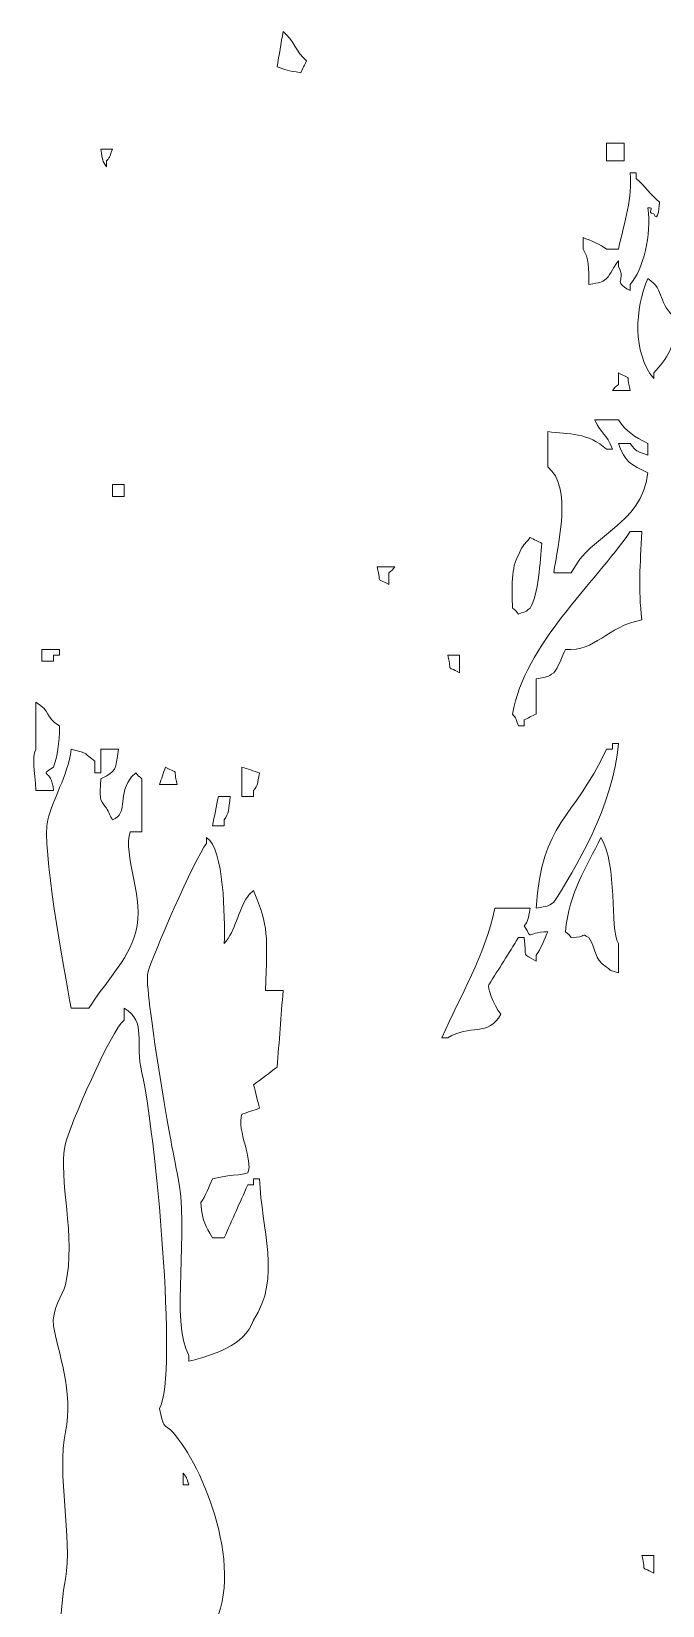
# Model space of a CAD drawing. Header units: millimetres. Extents: x 182 to 330, y 89 to 241.
# Drawn here: x 244.11 to 259.24, y 141.54 to 179.28 of the extents above; entities that cross this region are included whole.
import ezdxf

# ---------------------------------------------------------------- set-up
doc = ezdxf.new("R2010")
doc.units = ezdxf.units.MM
doc.layers.add('LAYER_1', color=160, linetype='Continuous')

# ---------------------------------------------------------------- blocks, each defined once
blk = doc.blocks.new('tree eucalypt')
at = {"layer": 'LAYER_1', "color": 7, "lineweight": 0}
for points, knots in [([(14.615, 89.743), (14.568, 89.461), (14.521, 89.179), (14.474, 88.897), (14.687, 88.821), (14.713, 88.801), (15.038, 88.755), (15.085, 88.849), (15.132, 88.944), (15.179, 89.038), (14.93, 89.247), (14.865, 89.535), (14.615, 89.743)], [0, 0, 0, 0, 1, 1, 1, 2, 2, 2, 3, 3, 3, 4, 4, 4, 4]), ([(10.24, 86.921), (10.293, 86.628), (10.274, 86.649), (10.381, 86.498), (10.381, 86.545), (10.381, 86.592), (10.381, 86.639), (10.495, 86.783), (10.432, 86.677), (10.522, 86.921), (10.428, 86.921), (10.334, 86.921), (10.24, 86.921)], [0, 0, 0, 0, 1, 1, 1, 2, 2, 2, 3, 3, 3, 4, 4, 4, 4]), ([(22.376, 87.062), (22.376, 86.921), (22.376, 86.78), (22.376, 86.639), (22.517, 86.639), (22.658, 86.639), (22.799, 86.639), (22.799, 86.78), (22.799, 86.921), (22.799, 87.062), (22.658, 87.062), (22.517, 87.062), (22.376, 87.062)], [0, 0, 0, 0, 1, 1, 1, 2, 2, 2, 3, 3, 3, 4, 4, 4, 4]), ([(21.952, 83.675), (22.245, 83.728), (22.224, 83.71), (22.376, 83.817), (22.472, 83.925), (22.561, 84.131), (22.658, 84.24), (22.658, 84.193), (22.658, 84.146), (22.658, 84.099), (22.87, 83.76), (22.484, 83.763), (22.94, 83.534), (22.94, 83.581), (22.94, 83.628), (22.94, 83.675), (23.262, 84.036), (23.453, 84.875), (23.364, 85.51), (23.561, 85.539), (23.307, 85.394), (23.505, 85.369), (23.614, 85.097), (23.646, 85.651), (23.646, 85.651), (23.408, 85.83), (23.319, 86.036), (23.081, 86.215), (23.081, 86.262), (23.081, 86.309), (23.081, 86.356), (23.034, 86.356), (22.987, 86.356), (22.94, 86.356), (22.993, 85.757), (22.817, 85.2), (22.658, 84.522), (22.564, 84.522), (22.47, 84.522), (22.376, 84.522), (22.237, 84.635), (21.989, 84.726), (21.811, 84.804), (21.811, 84.71), (21.811, 84.616), (21.811, 84.522), (21.947, 84.322), (21.949, 84.06), (21.952, 83.675)], [0, 0, 0, 0, 1, 1, 1, 2, 2, 2, 3, 3, 3, 4, 4, 4, 5, 5, 5, 6, 6, 6, 7, 7, 7, 8, 8, 8, 9, 9, 9, 10, 10, 10, 11, 11, 11, 12, 12, 12, 13, 13, 13, 14, 14, 14, 15, 15, 15, 16, 16, 16, 16]), ([(23.364, 83.817), (23.051, 83.111), (22.997, 82.033), (23.505, 81.418), (23.505, 81.465), (23.505, 81.512), (23.505, 81.559), (23.835, 81.887), (24.014, 82.209), (24.069, 82.829), (23.571, 83.226), (23.798, 83.535), (23.364, 83.817)], [0, 0, 0, 0, 1, 1, 1, 2, 2, 2, 3, 3, 3, 4, 4, 4, 4]), ([(22.94, 81.135), (22.823, 81.593), (23.009, 81.351), (22.658, 81.559), (22.658, 81.465), (22.658, 81.371), (22.658, 81.276), (22.505, 81.148), (22.646, 81.288), (22.517, 81.135), (22.658, 81.135), (22.799, 81.135), (22.94, 81.135)], [0, 0, 0, 0, 1, 1, 1, 2, 2, 2, 3, 3, 3, 4, 4, 4, 4]), ([(22.094, 80.43), (22.256, 80.054), (22.364, 80.133), (22.517, 79.724), (22.47, 79.724), (22.423, 79.724), (22.376, 79.724), (21.945, 80.122), (21.459, 80.088), (20.965, 80.148), (20.965, 79.865), (20.965, 79.583), (20.965, 79.301), (21.558, 78.828), (21.214, 77.458), (21.106, 76.761), (21.247, 76.761), (21.388, 76.761), (21.529, 76.761), (21.999, 77.722), (23.208, 77.868), (23.364, 79.16), (22.958, 79.356), (22.821, 79.404), (22.658, 79.865), (22.752, 79.865), (22.846, 79.865), (22.94, 79.865), (23.131, 79.636), (23.03, 79.707), (23.364, 79.583), (23.364, 79.677), (23.364, 79.771), (23.364, 79.865), (23.026, 80.03), (22.864, 80.134), (22.658, 80.43), (22.47, 80.43), (22.282, 80.43), (22.094, 80.43)], [0, 0, 0, 0, 1, 1, 1, 2, 2, 2, 3, 3, 3, 4, 4, 4, 5, 5, 5, 6, 6, 6, 7, 7, 7, 8, 8, 8, 9, 9, 9, 10, 10, 10, 11, 11, 11, 12, 12, 12, 13, 13, 13, 13]), ([(10.522, 78.878), (10.522, 78.784), (10.522, 78.689), (10.522, 78.595), (10.617, 78.595), (10.711, 78.595), (10.805, 78.595), (10.805, 78.689), (10.805, 78.784), (10.805, 78.878), (10.711, 78.878), (10.617, 78.878), (10.522, 78.878)], [0, 0, 0, 0, 1, 1, 1, 2, 2, 2, 3, 3, 3, 4, 4, 4, 4]), ([(20.541, 77.608), (20.382, 77.39), (20.388, 77.489), (20.259, 77.184), (20.084, 76.925), (20.106, 76.379), (20.118, 75.914), (20.271, 75.786), (20.13, 75.925), (20.259, 75.773), (20.507, 75.862), (20.396, 75.8), (20.541, 75.914), (20.739, 76.216), (20.783, 77.062), (20.824, 77.467), (20.729, 77.514), (20.635, 77.561), (20.541, 77.608)], [0, 0, 0, 0, 1, 1, 1, 2, 2, 2, 3, 3, 3, 4, 4, 4, 5, 5, 5, 6, 6, 6, 6]), ([(20.682, 74.221), (20.975, 74.273), (20.954, 74.255), (21.106, 74.362), (21.218, 74.5), (21.31, 74.749), (21.388, 74.926), (22.121, 74.861), (22.363, 75.473), (23.222, 75.632), (23.13, 76.402), (23.181, 76.922), (23.222, 77.749), (23.128, 77.749), (23.034, 77.749), (22.94, 77.749), (22.086, 76.498), (20.416, 75.06), (20.118, 73.374), (20.231, 73.23), (20.168, 73.336), (20.259, 73.092), (20.306, 73.092), (20.353, 73.092), (20.4, 73.092), (20.4, 73.139), (20.4, 73.186), (20.4, 73.233), (20.494, 73.28), (20.588, 73.327), (20.682, 73.374), (20.682, 73.656), (20.682, 73.939), (20.682, 74.221)], [0, 0, 0, 0, 1, 1, 1, 2, 2, 2, 3, 3, 3, 4, 4, 4, 5, 5, 5, 6, 6, 6, 7, 7, 7, 8, 8, 8, 9, 9, 9, 10, 10, 10, 11, 11, 11, 11]), ([(16.872, 76.902), (16.989, 76.444), (16.803, 76.686), (17.155, 76.479), (17.155, 76.573), (17.155, 76.667), (17.155, 76.761), (17.308, 76.889), (17.167, 76.75), (17.296, 76.902), (17.155, 76.902), (17.014, 76.902), (16.872, 76.902)], [0, 0, 0, 0, 1, 1, 1, 2, 2, 2, 3, 3, 3, 4, 4, 4, 4]), ([(8.829, 74.926), (8.829, 74.832), (8.829, 74.738), (8.829, 74.644), (8.923, 74.644), (9.017, 74.644), (9.111, 74.644), (9.111, 74.691), (9.111, 74.738), (9.111, 74.785), (9.158, 74.785), (9.206, 74.785), (9.253, 74.785), (9.253, 74.832), (9.253, 74.879), (9.253, 74.926), (9.111, 74.926), (8.97, 74.926), (8.829, 74.926)], [0, 0, 0, 0, 1, 1, 1, 2, 2, 2, 3, 3, 3, 4, 4, 4, 5, 5, 5, 6, 6, 6, 6]), ([(18.566, 74.785), (18.683, 74.328), (18.497, 74.57), (18.848, 74.362), (18.848, 74.503), (18.848, 74.644), (18.848, 74.785), (18.754, 74.785), (18.66, 74.785), (18.566, 74.785)], [0, 0, 0, 0, 1, 1, 1, 2, 2, 2, 3, 3, 3, 3]), ([(8.688, 71.54), (8.829, 71.54), (8.97, 71.54), (9.111, 71.54), (9.058, 72.102), (8.733, 71.844), (9.111, 72.104), (9.203, 72.369), (9.246, 72.656), (9.253, 73.092), (8.899, 73.295), (9.041, 73.454), (8.688, 73.656), (8.688, 73.28), (8.688, 72.904), (8.688, 72.528), (8.58, 72.31), (8.661, 72.045), (8.688, 71.54)], [0, 0, 0, 0, 1, 1, 1, 2, 2, 2, 3, 3, 3, 4, 4, 4, 5, 5, 5, 6, 6, 6, 6]), ([(9.535, 72.528), (9.44, 71.85), (9.093, 71.362), (8.97, 70.834), (8.823, 70.201), (9.347, 67.282), (9.535, 66.319), (9.676, 66.319), (9.817, 66.319), (9.958, 66.319), (10.309, 66.901), (10.89, 67.445), (11.087, 68.153), (11.3, 68.92), (10.763, 70.027), (10.946, 70.552), (11.04, 70.552), (11.134, 70.552), (11.228, 70.552), (11.228, 70.975), (11.228, 71.399), (11.228, 71.822), (11.075, 71.95), (11.216, 71.811), (11.087, 71.963), (10.934, 71.835), (11.075, 71.974), (10.946, 71.822), (10.629, 71.327), (10.917, 71.012), (10.522, 70.834), (10.475, 70.928), (10.428, 71.022), (10.381, 71.117), (10.186, 71.35), (10.227, 71.347), (10.24, 71.822), (10.635, 72.012), (10.587, 72.019), (10.664, 72.528), (10.522, 72.528), (10.381, 72.528), (10.24, 72.528), (10.24, 72.34), (10.24, 72.151), (10.24, 71.963), (10.193, 71.963), (10.146, 71.963), (10.099, 71.963), (10.099, 72.057), (10.099, 72.151), (10.099, 72.245), (9.831, 72.434), (9.976, 72.426), (9.535, 72.528)], [0, 0, 0, 0, 1, 1, 1, 2, 2, 2, 3, 3, 3, 4, 4, 4, 5, 5, 5, 6, 6, 6, 7, 7, 7, 8, 8, 8, 9, 9, 9, 10, 10, 10, 11, 11, 11, 12, 12, 12, 13, 13, 13, 14, 14, 14, 15, 15, 15, 16, 16, 16, 17, 17, 17, 18, 18, 18, 18]), ([(20.682, 68.718), (20.975, 68.77), (20.954, 68.752), (21.106, 68.859), (21.593, 69.612), (22.555, 71.197), (22.658, 72.669), (22.611, 72.669), (22.564, 72.669), (22.517, 72.669), (22.517, 72.622), (22.517, 72.575), (22.517, 72.528), (22.47, 72.528), (22.423, 72.528), (22.376, 72.528), (21.557, 70.799), (20.829, 70.819), (20.682, 68.718)], [0, 0, 0, 0, 1, 1, 1, 2, 2, 2, 3, 3, 3, 4, 4, 4, 5, 5, 5, 6, 6, 6, 6]), ([(12.075, 71.681), (11.958, 72.139), (12.144, 71.897), (11.793, 72.104), (11.746, 71.963), (11.698, 71.822), (11.651, 71.681), (11.793, 71.681), (11.934, 71.681), (12.075, 71.681)], [0, 0, 0, 0, 1, 1, 1, 2, 2, 2, 3, 3, 3, 3]), ([(13.627, 72.104), (13.627, 71.869), (13.627, 71.634), (13.627, 71.399), (13.721, 71.399), (13.815, 71.399), (13.909, 71.399), (13.909, 71.446), (13.909, 71.493), (13.909, 71.54), (14.015, 71.691), (13.994, 71.673), (14.05, 71.963), (13.909, 72.01), (13.768, 72.057), (13.627, 72.104)], [0, 0, 0, 0, 1, 1, 1, 2, 2, 2, 3, 3, 3, 4, 4, 4, 5, 5, 5, 5]), ([(13.063, 71.399), (13.016, 71.164), (12.969, 70.928), (12.921, 70.693), (13.016, 70.693), (13.11, 70.693), (13.204, 70.693), (13.204, 70.74), (13.204, 70.787), (13.204, 70.834), (13.317, 71.001), (13.313, 71.072), (13.345, 71.399), (13.251, 71.399), (13.157, 71.399), (13.063, 71.399)], [0, 0, 0, 0, 1, 1, 1, 2, 2, 2, 3, 3, 3, 4, 4, 4, 5, 5, 5, 5]), ([(14.615, 66.742), (14.474, 66.742), (14.332, 66.742), (14.191, 66.742), (14.241, 68.069), (14.27, 68.265), (13.909, 69.141), (13.756, 69.013), (13.897, 69.152), (13.768, 69), (13.523, 68.64), (13.48, 68.181), (13.204, 67.871), (13.219, 68.511), (13.203, 70.144), (12.78, 70.411), (12.78, 70.364), (12.78, 70.317), (12.78, 70.27), (12.495, 69.91), (11.468, 67.553), (11.369, 67.165), (11.276, 66.799), (11.934, 62.979), (12.075, 62.368), (12.393, 60.989), (11.893, 58.772), (12.357, 57.993), (12.357, 57.946), (12.357, 57.899), (12.357, 57.852), (12.917, 58.003), (13.683, 58.207), (13.909, 58.84), (14.578, 59.852), (14.092, 61.021), (14.05, 62.226), (14.003, 62.226), (13.956, 62.226), (13.909, 62.226), (13.909, 62.179), (13.909, 62.132), (13.909, 62.085), (13.862, 62.085), (13.815, 62.085), (13.768, 62.085), (13.58, 61.662), (13.392, 61.239), (13.204, 60.815), (13.11, 60.815), (13.016, 60.815), (12.921, 60.815), (12.749, 61.137), (12.69, 61.133), (12.639, 61.662), (12.752, 61.8), (12.843, 62.049), (12.921, 62.226), (13.19, 62.312), (13.702, 62.326), (13.768, 62.368), (13.913, 62.663), (13.495, 63.395), (13.627, 63.779), (13.768, 63.826), (13.909, 63.873), (14.05, 63.92), (14.003, 64.108), (13.956, 64.296), (13.909, 64.484), (14.097, 64.625), (14.286, 64.767), (14.474, 64.908), (14.521, 65.519), (14.568, 66.131), (14.615, 66.742)], [0, 0, 0, 0, 1, 1, 1, 2, 2, 2, 3, 3, 3, 4, 4, 4, 5, 5, 5, 6, 6, 6, 7, 7, 7, 8, 8, 8, 9, 9, 9, 10, 10, 10, 11, 11, 11, 12, 12, 12, 13, 13, 13, 14, 14, 14, 15, 15, 15, 16, 16, 16, 17, 17, 17, 18, 18, 18, 19, 19, 19, 20, 20, 20, 21, 21, 21, 22, 22, 22, 23, 23, 23, 24, 24, 24, 25, 25, 25, 25]), ([(22.235, 70.411), (21.897, 69.692), (21.479, 69.12), (21.388, 68.153), (21.541, 68.025), (21.4, 68.164), (21.529, 68.012), (21.939, 68.02), (21.725, 68.148), (21.952, 68.012), (22.154, 67.718), (22.041, 67.509), (22.376, 67.307), (22.52, 67.193), (22.414, 67.256), (22.658, 67.165), (22.658, 67.401), (22.658, 67.636), (22.658, 67.871), (22.44, 68.234), (22.656, 69.754), (22.235, 70.411)], [0, 0, 0, 0, 1, 1, 1, 2, 2, 2, 3, 3, 3, 4, 4, 4, 5, 5, 5, 6, 6, 6, 7, 7, 7, 7]), ([(20.541, 68.718), (20.259, 68.718), (19.977, 68.718), (19.695, 68.718), (19.456, 67.559), (18.867, 66.636), (18.425, 65.613), (18.472, 65.613), (18.519, 65.613), (18.566, 65.613), (19.087, 65.939), (19.545, 65.625), (19.836, 66.178), (19.655, 66.412), (19.509, 66.839), (19.554, 66.883), (19.789, 67.259), (20.024, 67.636), (20.259, 68.012), (20.306, 68.012), (20.353, 68.012), (20.4, 68.012), (20.459, 67.507), (20.334, 67.657), (20.682, 67.448), (20.682, 67.495), (20.682, 67.542), (20.682, 67.589), (20.795, 67.727), (20.887, 67.976), (20.965, 68.153), (20.393, 68.142), (20.628, 67.922), (20.4, 68.294), (20.506, 68.446), (20.485, 68.428), (20.541, 68.718)], [0, 0, 0, 0, 1, 1, 1, 2, 2, 2, 3, 3, 3, 4, 4, 4, 5, 5, 5, 6, 6, 6, 7, 7, 7, 8, 8, 8, 9, 9, 9, 10, 10, 10, 11, 11, 11, 12, 12, 12, 12]), ([(13.063, 34.428), (13.091, 38.327), (13.47, 43.174), (12.78, 46.14), (12.481, 47.424), (13.081, 48.968), (12.78, 49.809), (12.756, 49.878), (12.357, 50.091), (12.357, 50.091), (12.081, 50.736), (12.943, 51.455), (13.063, 51.784), (13.639, 53.373), (12.385, 55.933), (11.793, 56.3), (11.793, 56.3), (11.737, 56.285), (11.651, 56.723), (12.107, 57.504), (11.536, 63.492), (11.228, 64.767), (11.049, 65.511), (11.362, 65.977), (10.805, 66.319), (10.805, 66.225), (10.805, 66.131), (10.805, 66.037), (10.501, 65.814), (9.476, 63.452), (9.394, 63.073), (9.205, 62.209), (9.669, 60.855), (9.394, 59.687), (9.336, 59.441), (9.048, 59.091), (9.111, 58.699), (9.206, 58.119), (9.597, 57.109), (9.394, 56.159), (9.18, 55.161), (9.572, 53.602), (9.394, 52.631), (9.15, 51.308), (9.169, 48.185), (9.535, 46.563), (9.787, 45.446), (9.356, 44.239), (9.817, 43.318), (9.976, 43.001), (10.525, 42.733), (10.664, 42.33), (10.899, 39.602), (11.134, 36.873), (11.369, 34.146), (11.416, 34.146), (11.463, 34.146), (11.51, 34.146), (11.833, 34.36), (12.593, 34.404), (13.063, 34.428)], [0, 0, 0, 0, 1, 1, 1, 2, 2, 2, 3, 3, 3, 4, 4, 4, 5, 5, 5, 6, 6, 6, 7, 7, 7, 8, 8, 8, 9, 9, 9, 10, 10, 10, 11, 11, 11, 12, 12, 12, 13, 13, 13, 14, 14, 14, 15, 15, 15, 16, 16, 16, 17, 17, 17, 18, 18, 18, 19, 19, 19, 20, 20, 20, 20]), ([(12.216, 55.171), (12.329, 55.027), (12.266, 55.132), (12.357, 54.889), (12.31, 54.889), (12.263, 54.889), (12.216, 54.889), (12.216, 54.983), (12.216, 55.077), (12.216, 55.171)], [0, 0, 0, 0, 1, 1, 1, 2, 2, 2, 3, 3, 3, 3]), ([(23.222, 53.196), (23.339, 52.737), (23.153, 52.98), (23.505, 52.772), (23.505, 52.913), (23.505, 53.054), (23.505, 53.196), (23.411, 53.196), (23.317, 53.196), (23.222, 53.196)], [0, 0, 0, 0, 1, 1, 1, 2, 2, 2, 3, 3, 3, 3])]:
    blk.add_open_spline(points, degree=3, knots=knots, dxfattribs=at)

msp = doc.modelspace()

# ---------------------------------------------------------------- block references
at = {"linetype": 'Continuous', "lineweight": 0}
msp.add_blockref('tree eucalypt', (235.526, 89.54), dxfattribs=at)

doc.saveas('drawing.dxf')
